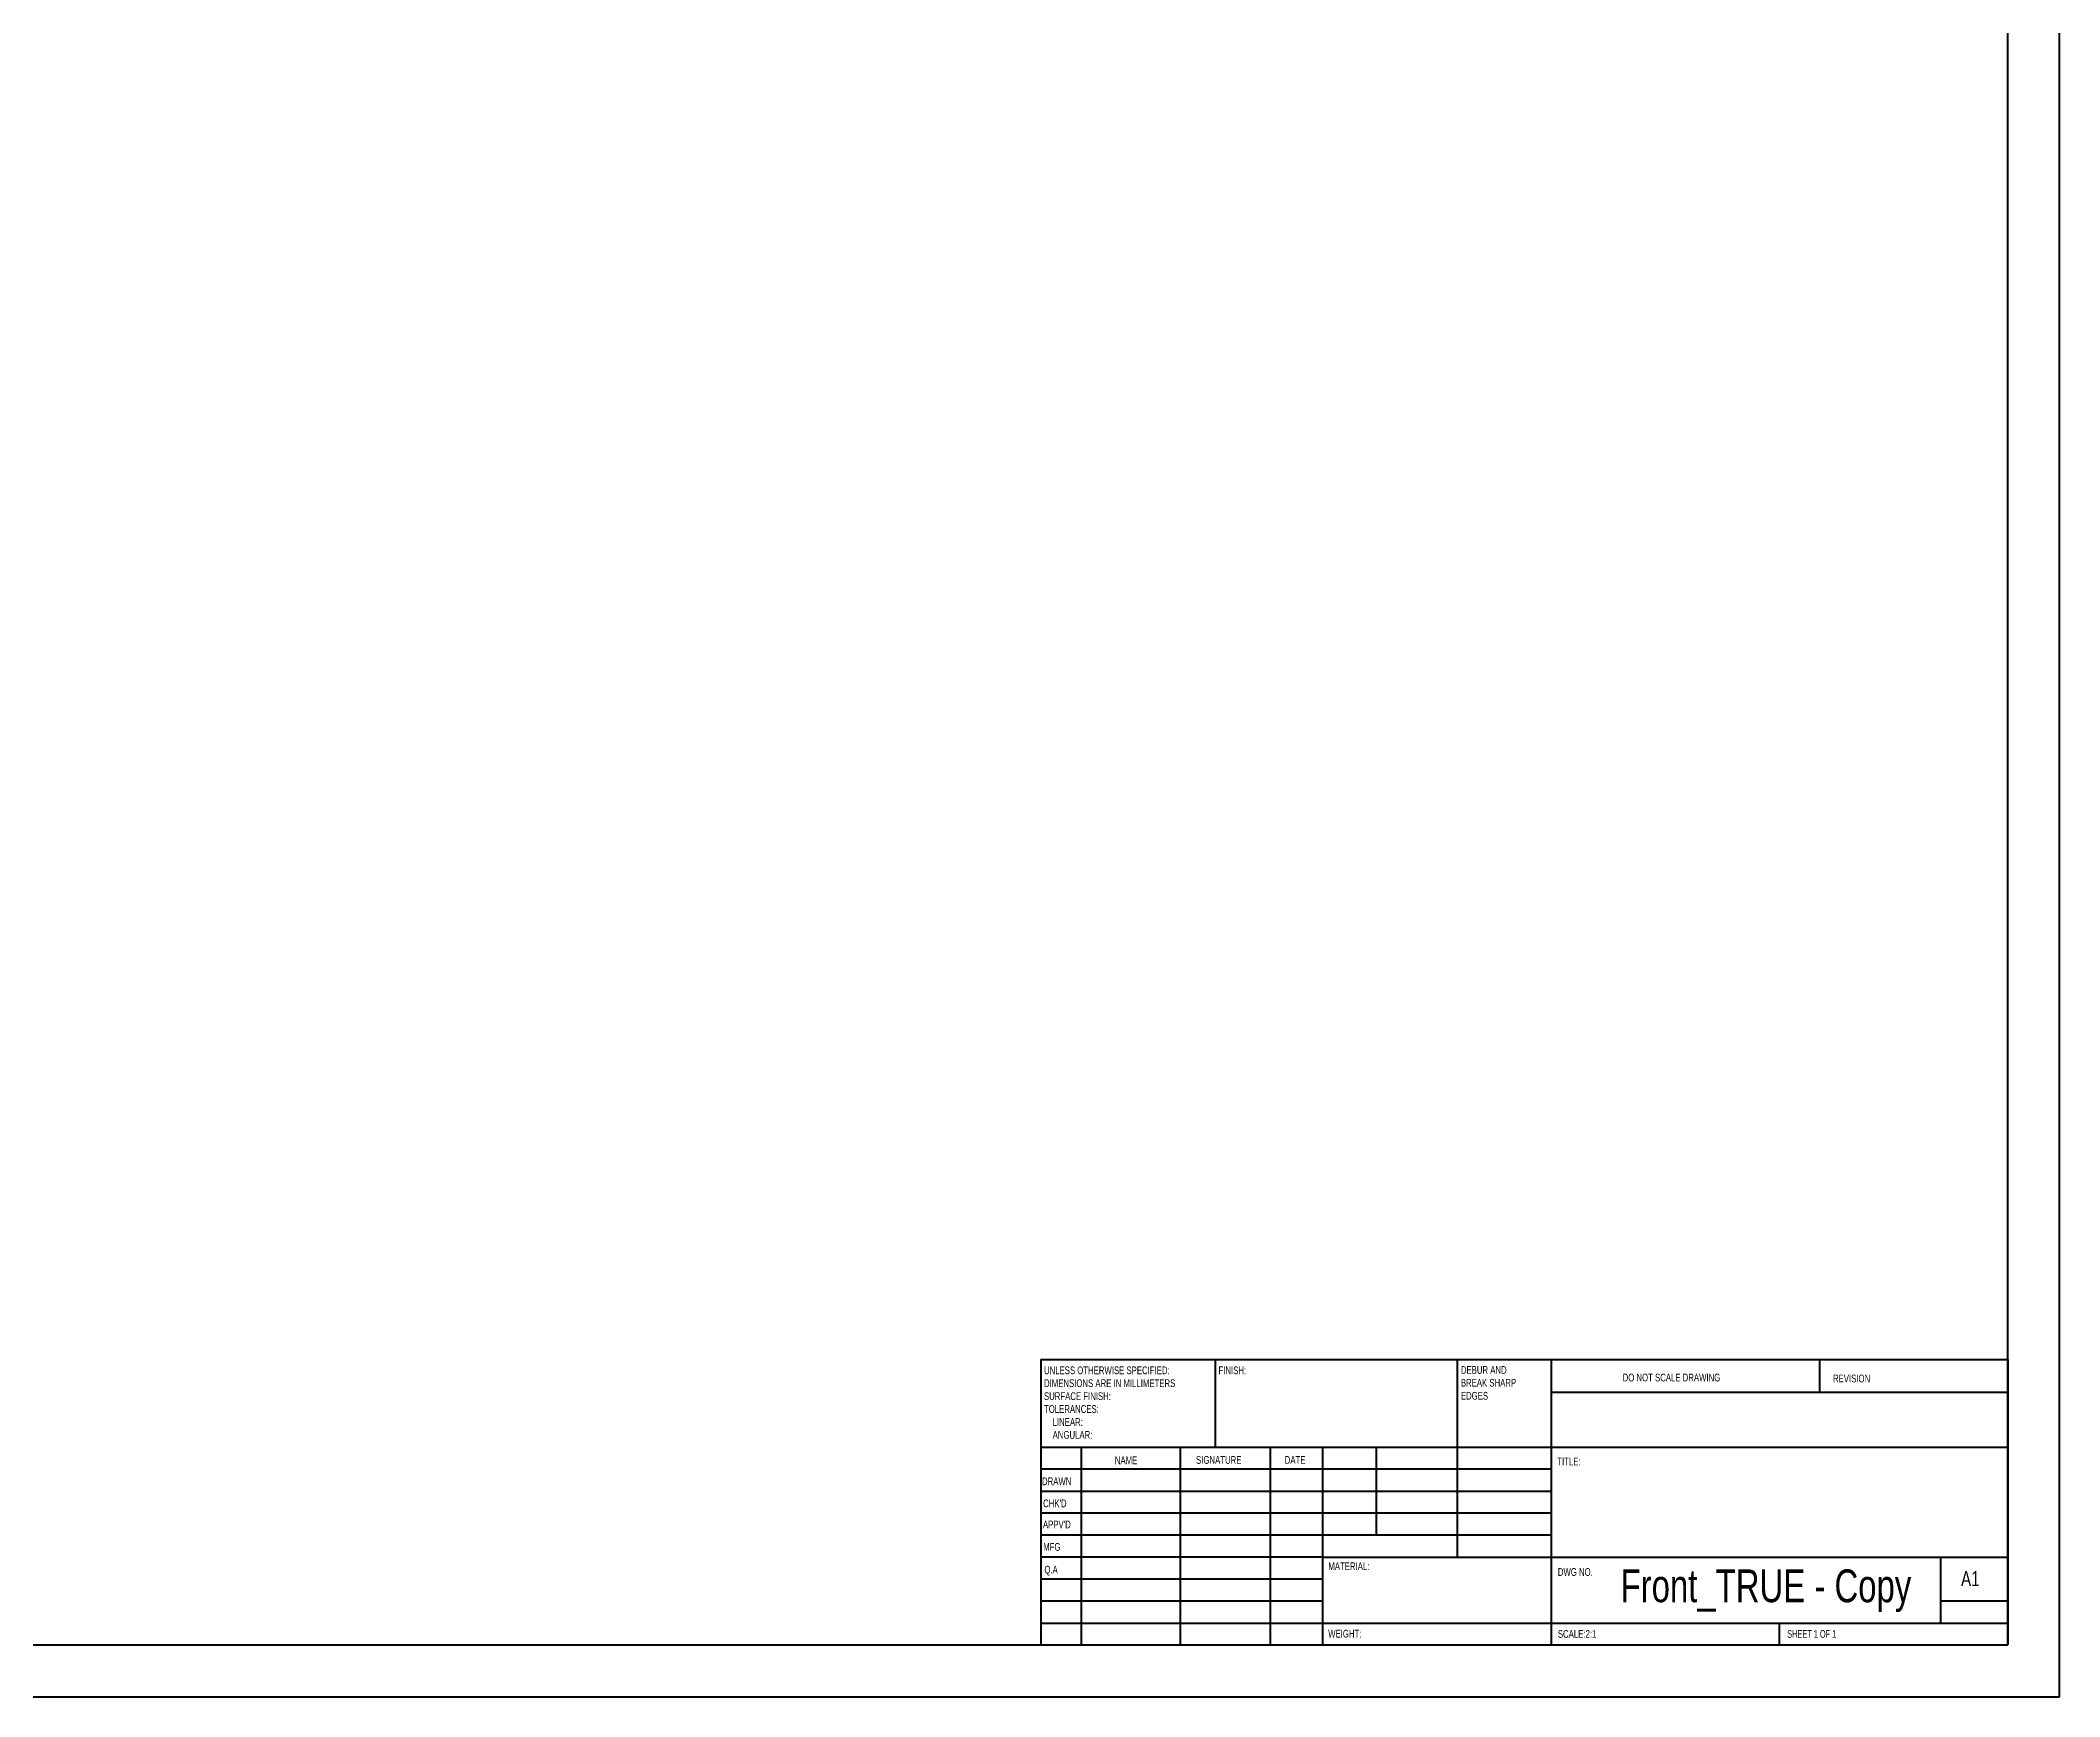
# Model space of a CAD drawing. Header units: inches. Extents: x 0 to 46.8, y 0 to 33.1.
# Drawn here: x 31.43 to 46.81, y 0.01 to 12.63 of the extents above; entities that cross this region are included whole.
import ezdxf

# ---------------------------------------------------------------- set-up
doc = ezdxf.new("R2010")
doc.units = ezdxf.units.IN
doc.header["$MEASUREMENT"] = 0
doc.styles.add('SLDTEXTSTYLE0', font='TXT', dxfattribs={"width": 0.75})
doc.styles.add('SLDTEXTSTYLE1', font='TXT', dxfattribs={"width": 0.6875})

# ---------------------------------------------------------------- blocks, each defined once
blk = doc.blocks.new('SW_NOTE_0')
at = {"color": 0, "linetype": 'Continuous', "lineweight": 0, "attachment_point": 1, "style": 'SLDTEXTSTYLE0'}
for s, insert, char_height in [('DEBUR AND', (0, 0.076), 0.0591), ('BREAK SHARP', (0, -0.022), 0.05906), ('EDGES', (0, -0.121), 0.0591)]:
    blk.add_mtext(s, dxfattribs=dict(at, insert=insert, char_height=char_height))
blk = doc.blocks.new('SW_NOTE_1')
at = {"color": 0, "linetype": 'Continuous', "lineweight": 0, "attachment_point": 1, "style": 'SLDTEXTSTYLE0'}
for s, insert, char_height in [('UNLESS OTHERWISE SPECIFIED:', (0, 0.076), 0.05906), ('SURFACE FINISH:', (0, -0.121), 0.05906), ('DIMENSIONS ARE IN MILLIMETERS', (0, -0.022), 0.05906), ('TOLERANCES:', (0, -0.219), 0.05906), ('ANGULAR:', (0.066, -0.416), 0.0591), ('LINEAR:', (0.066, -0.318), 0.0591)]:
    blk.add_mtext(s, dxfattribs=dict(at, insert=insert, char_height=char_height))

msp = doc.modelspace()

# ---------------------------------------------------------------- linework, layer by layer
at = {"color": 7, "linetype": 'Continuous', "lineweight": 40}
for p, q in [((46.814, 0.008), (46.814, 33.119)), ((46.42, 0.402), (46.42, 32.725)), ((39.05, 2.577), (46.42, 2.577)), ((39.05, 2.577), (39.05, 0.402)), ((40.381, 1.908), (40.381, 2.577)), ((42.224, 2.577), (42.224, 1.071)), ((42.94, 2.577), (42.94, 0.402)), ((44.987, 2.326), (44.987, 2.577)), ((46.42, 2.577), (46.42, 0.402)), ((46.42, 2.326), (42.94, 2.326)), ((46.42, 1.908), (39.05, 1.908)), ((39.357, 1.908), (39.357, 0.402)), ((40.113, 1.908), (40.113, 0.402)), ((40.798, 1.908), (40.798, 0.402)), ((41.2, 0.402), (41.2, 1.908)), ((41.609, 1.239), (41.609, 1.908)), ((42.94, 1.741), (39.05, 1.741)), ((42.94, 1.573), (39.05, 1.573)), ((42.94, 1.406), (39.05, 1.406)), ((42.94, 1.239), (39.05, 1.239)), ((41.2, 1.071), (39.05, 1.071)), ((41.2, 1.071), (46.42, 1.071)), ((45.909, 0.569), (45.909, 1.071)), ((41.2, 0.904), (39.05, 0.904)), ((41.2, 0.737), (39.05, 0.737)), ((46.42, 0.737), (45.909, 0.737)), ((39.05, 0.569), (46.42, 0.569)), ((44.68, 0.402), (44.68, 0.569)), ((0.987, 0.402), (46.42, 0.402)), ((0.003, 0.008), (46.814, 0.008))]:
    msp.add_line(p, q, dxfattribs=at)

# ---------------------------------------------------------------- block references
at = {"color": 7, "linetype": 'Continuous', "lineweight": 0}
for name, p in [('SW_NOTE_1', (39.074, 2.449)), ('SW_NOTE_0', (42.251, 2.452))]:
    msp.add_blockref(name, p, dxfattribs=at)

# ---------------------------------------------------------------- texts
for s, insert, char_height, attachment_point, style in [('FINISH:', (40.404, 2.525), 0.0591, 1, 'SLDTEXTSTYLE0'), ('DO NOT SCALE DRAWING', (43.484, 2.47), 0.05906, 1, 'SLDTEXTSTYLE0'), ('REVISION', (45.087, 2.463), 0.0591, 1, 'SLDTEXTSTYLE0'), ('NAME', (39.614, 1.839), 0.0591, 1, 'SLDTEXTSTYLE0'), ('SIGNATURE', (40.233, 1.842), 0.0591, 1, 'SLDTEXTSTYLE0'), ('DATE', (40.909, 1.842), 0.0591, 1, 'SLDTEXTSTYLE0'), ('TITLE:', (42.986, 1.83), 0.0591, 1, 'SLDTEXTSTYLE0'), ('DRAWN', (39.059, 1.679), 0.0591, 1, 'SLDTEXTSTYLE0'), ("CHK'D", (39.067, 1.511), 0.0591, 1, 'SLDTEXTSTYLE0'), ("APPV'D", (39.066, 1.35), 0.0591, 1, 'SLDTEXTSTYLE0'), ('MFG', (39.068, 1.179), 0.0591, 1, 'SLDTEXTSTYLE0'), ('Q.A', (39.077, 1.006), 0.0591, 1, 'SLDTEXTSTYLE0'), ('MATERIAL:', (41.241, 1.032), 0.0591, 1, 'SLDTEXTSTYLE0'), ('DWG NO.', (42.99, 0.988), 0.0591, 1, 'SLDTEXTSTYLE0'), ('Front_TRUE - Copy', (44.576, 0.978), 0.25, 2, 'SLDTEXTSTYLE0'), ('A1', (46.063, 0.965), 0.1146, 1, 'SLDTEXTSTYLE0'), ('WEIGHT:', (41.24, 0.518), 0.059, 1, 'SLDTEXTSTYLE0'), ('SCALE:2:1', (42.99, 0.516), 0.0591, 1, 'SLDTEXTSTYLE0'), ('SHEET 1 OF 1', (44.738, 0.516), 0.05906, 1, 'SLDTEXTSTYLE1')]:
    msp.add_mtext(s, dxfattribs=dict(at, insert=insert, char_height=char_height, attachment_point=attachment_point, style=style))

doc.saveas('drawing.dxf')
